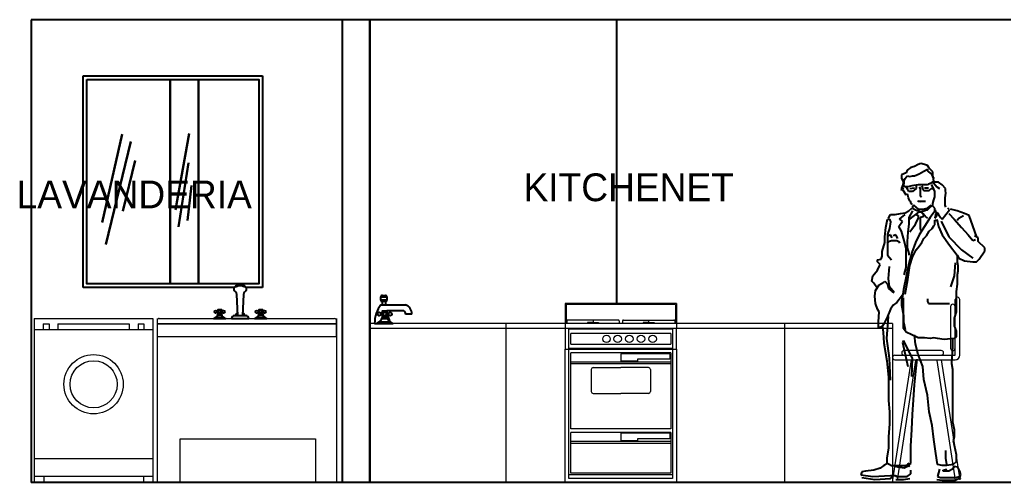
# Model space of a CAD drawing. Header units: metres. Extents: x -525 to 413, y -37 to 272.
# Drawn here: x 314.84 to 320.16, y 96.35 to 98.85 of the extents above; entities that cross this region are included whole.
import ezdxf

# ---------------------------------------------------------------- set-up
doc = ezdxf.new("R2010")
doc.units = ezdxf.units.M
doc.header["$MEASUREMENT"] = 0
doc.linetypes.add('0', pattern=[0])
doc.layers.get('0').update_dxf_attribs({"color": 254})
for name, color, linetype in [('CORTE123', 254, 'Continuous'), ('EFEC', 254, 'Continuous'), ('NOITHAT', 254, 'Continuous'), ('THIET-BI', 254, 'Continuous')]:
    doc.layers.add(name, color=color, linetype=linetype)
doc.layers.add('muebles', color=254, linetype='Continuous', lineweight=5)
doc.layers.add('ventanas', color=254, linetype='Continuous', lineweight=30)
doc.styles.get("Standard").update_dxf_attribs({"font": 'HTOWERT.TTF', "height": 0.08})

# ---------------------------------------------------------------- blocks, each defined once
blk = doc.blocks.new('fwerfw')
at = {"linetype": 'ByBlock'}
for p, q in [((346.5807, 374.4739), (345.9807, 374.4739)), ((345.9807, 374.4739), (345.9807, 374.3669)), ((346.5757, 374.4689), (345.9857, 374.4689)), ((345.9857, 374.4689), (345.9857, 374.3669)), ((346.5757, 374.4689), (346.5757, 374.3669)), ((346.5807, 374.4739), (346.5807, 374.3669)), ((345.9897, 374.3799), (345.9897, 374.3669)), ((346.2667, 374.3849), (345.9947, 374.3849)), ((346.1007, 374.3719), (346.1007, 374.3669)), ((346.1307, 374.3719), (346.1007, 374.3719)), ((346.1307, 374.3849), (346.1307, 374.3669)), ((346.1307, 374.3719), (346.1607, 374.3719)), ((346.1607, 374.3719), (346.1607, 374.3669)), ((346.2717, 374.3799), (346.2717, 374.3669)), ((346.2897, 374.3799), (346.2897, 374.3669)), ((346.2947, 374.3849), (346.5667, 374.3849)), ((346.4307, 374.3719), (346.4007, 374.3719)), ((346.4007, 374.3719), (346.4007, 374.3669)), ((346.4307, 374.3849), (346.4307, 374.3669)), ((346.4307, 374.3719), (346.4607, 374.3719)), ((346.4607, 374.3719), (346.4607, 374.3669)), ((346.5717, 374.3799), (346.5717, 374.3669)), ((345.9807, 374.3669), (345.9807, 374.3399)), ((346.5807, 374.3669), (345.9807, 374.3669)), ((345.9807, 374.3399), (345.9807, 374.2279)), ((346.5807, 374.3399), (345.9807, 374.3399)), ((346.0007, 373.5279), (346.0007, 374.3399)), ((346.5607, 374.3349), (346.0007, 374.3349)), ((346.5607, 374.3399), (346.5607, 373.5279)), ((346.5807, 374.3669), (346.5807, 374.3399)), ((346.5807, 374.2279), (346.5807, 374.3399)), ((346.0107, 374.2549), (346.0107, 374.3129)), ((346.5507, 374.3129), (346.0107, 374.3129)), ((346.5507, 374.3129), (346.5507, 374.2549)), ((345.9807, 374.2279), (346.5807, 374.2279)), ((345.9807, 373.5079), (345.9807, 374.2279)), ((346.0007, 374.2329), (346.5607, 374.2329)), ((346.0107, 374.2549), (346.5507, 374.2549)), ((346.5807, 374.2279), (346.5807, 373.5079)), ((346.5507, 374.2079), (346.0107, 374.2079)), ((346.0107, 373.7979), (346.0107, 374.2079)), ((346.5457, 374.2029), (346.2807, 374.2029)), ((346.2807, 374.2029), (346.2807, 374.1629)), ((346.3707, 374.1629), (346.2807, 374.1629)), ((346.5457, 374.1729), (346.3707, 374.1729)), ((346.3707, 374.1729), (346.3707, 374.1629)), ((346.5457, 374.2029), (346.5457, 374.1729)), ((346.5507, 374.2079), (346.5507, 373.7979)), ((346.5507, 374.1579), (346.0107, 374.1579)), ((346.5507, 374.1479), (346.0107, 374.1479)), ((346.1207, 374.1179), (346.1207, 373.9979)), ((346.1307, 374.1279), (346.2807, 374.1279)), ((346.4307, 374.1279), (346.2807, 374.1279)), ((346.4407, 374.1179), (346.4407, 373.9979)), ((346.1307, 373.9879), (346.2807, 373.9879)), ((346.4307, 373.9879), (346.2807, 373.9879)), ((346.5507, 373.7979), (346.0107, 373.7979)), ((346.5507, 373.7779), (346.0107, 373.7779)), ((346.0107, 373.5579), (346.0107, 373.7779)), ((346.2807, 373.7729), (346.2807, 373.7329)), ((346.5457, 373.7729), (346.2807, 373.7729)), ((346.2807, 373.7729), (346.2807, 373.7329)), ((346.3707, 373.7429), (346.3707, 373.7329)), ((346.5457, 373.7429), (346.3707, 373.7429)), ((346.5457, 373.7729), (346.5457, 373.7429)), ((346.5507, 373.7779), (346.5507, 373.5579)), ((346.5507, 373.7279), (346.0107, 373.7279)), ((346.5507, 373.7179), (346.0107, 373.7179)), ((346.3707, 373.7329), (346.2807, 373.7329)), ((346.5607, 373.5479), (346.0007, 373.5479)), ((346.5607, 373.5279), (346.0007, 373.5279)), ((346.5507, 373.5579), (346.0107, 373.5579)), ((346.5807, 373.5079), (345.9807, 373.5079))]:
    blk.add_line(p, q, dxfattribs=at)
for centre in [(346.2037, 374.2829), (346.2637, 374.2829), (346.3267, 374.2829), (346.3897, 374.2829), (346.4527, 374.2829)]:
    blk.add_circle(centre, 0.02, dxfattribs=at)
for centre, radius, start, end in [((345.9947, 374.3799), 0.005, 90, 180), ((346.2667, 374.3799), 0.005, 0, 90), ((346.2947, 374.3799), 0.005, 90, 180), ((346.5667, 374.3799), 0.005, 0, 90), ((346.1307, 374.1179), 0.01, 90, 180), ((346.4307, 374.1179), 0.01, 0, 90), ((346.1307, 373.9979), 0.01, 180, 270), ((346.4307, 373.9979), 0.01, 270, 0)]:
    blk.add_arc(centre, radius, start, end, dxfattribs=at)
blk = doc.blocks.new('fvdfvf')
at = {"linetype": 'ByBlock'}
for p, q in [((329.6764, 356.974), (329.6764, 355.9377)), ((329.6764, 356.974), (330.4264, 356.974)), ((330.4264, 356.974), (330.4264, 355.9377)), ((329.6764, 356.9041), (330.4264, 356.9041)), ((329.7326, 356.939), (329.7326, 356.9041)), ((329.7326, 356.939), (329.7701, 356.939)), ((329.7701, 356.939), (329.7701, 356.9041)), ((329.8264, 356.939), (329.8264, 356.9041)), ((329.8264, 356.939), (330.2764, 356.939)), ((330.2764, 356.939), (330.2764, 356.9041)), ((330.3326, 356.939), (330.3326, 356.9041)), ((330.3326, 356.939), (330.3701, 356.939)), ((330.3701, 356.939), (330.3701, 356.9041)), ((329.6764, 356.0877), (330.4264, 356.0877)), ((329.6764, 355.9761), (330.4264, 355.9761)), ((329.7364, 355.9761), (329.7364, 355.9377)), ((330.3664, 355.9761), (330.3664, 355.9377)), ((329.6764, 355.9377), (329.7364, 355.9377)), ((330.3664, 355.9377), (330.4264, 355.9377))]:
    blk.add_line(p, q, dxfattribs=at)
for radius in [0.1875, 0.1491]:
    blk.add_circle((330.0514, 356.5578), radius, dxfattribs=at)
blk = doc.blocks.new('AF5222')
for p, q in [((20, 0), (1680, 0)), ((0, -20), (0, -170)), ((0, -50), (1700, -50)), ((1700, -50), (0, -50)), ((1700, -170), (1700, -20)), ((0, -170), (1700, -170)), ((296.5, -170), (603.5, -170)), ((1096.5, -170), (1403.5, -170))]:
    blk.add_line(p, q)
for centre, radius, start, end in [((19.8, -19.8), 19.8, 89.53356, 180.46644), ((1676.7, -23.3), 23.5, 351.98759, 81.98759)]:
    blk.add_arc(centre, radius, start, end)
blk = doc.blocks.new('MBVOI')
at = {"color": 0, "linetype": 'ByBlock'}
for p, q in [((-120, 0), (-65, 0)), ((-110.2, 5), (-74.8, 5)), ((-100, 32.5), (-105, 32.5)), ((-100, 27.5), (-105, 27.5)), ((-82.9, 15), (-102, 15)), ((-85, 32.5), (-80, 32.5)), ((-85, 27.5), (-80, 27.5)), ((-39, 0), (39, 0)), ((-26, 13), (26, 13)), ((65, 0), (120, 0)), ((74.8, 5), (110.2, 5)), ((85, 32.5), (80, 32.5)), ((85, 27.5), (80, 27.5)), ((102.1, 15), (83, 15)), ((100, 32.5), (105, 32.5)), ((100, 27.5), (105, 27.5))]:
    blk.add_line(p, q, dxfattribs=at)
blk.add_lwpolyline([(-10, 13), (-14.7, 107.9, 0.144294), (-19.8, 118.2, -0.095047), (-25.2, 124.5, -0.130978), (-27.3, 132.3, -0.130978), (-25.2, 140.1, -0.106552), (-19, 147, -0.083871), (-10.5, 151.2, -0.072763), (0, 152.7, -0.072763), (10.5, 151.2, -0.083871), (19, 147, -0.106552), (25.2, 140.1, -0.130978), (27.3, 132.3, -0.130978), (25.2, 124.5, -0.095047), (19.8, 118.2, 0.144294), (14.7, 107.9), (10, 13)], format="xyb", dxfattribs=at)
for points in [[(-100, 20), (-100, 40), (-85, 40), (-85, 20)], [(85, 20), (85, 40), (100, 40), (100, 20)]]:
    blk.add_lwpolyline(points, close=True, dxfattribs=at)
for centre in [(-110, 30), (-92.5, 30), (-75, 30), (75, 30), (92.5, 30), (110, 30)]:
    blk.add_circle(centre, 5.59, dxfattribs=at)
for centre, radius, start, end in [((-0.3, 111.2), 36.3, 54.4734, 125.5266), ((-127.5, 27.5), 28.5, 285.2551, 344.7449), ((-57.5, 27.5), 28.5, 195.2551, 254.7449), ((-20.7, -5.3), 19.1, 106.1502, 163.8498), ((-6.3, 13.4), 13.7, 108.5395, 181.7649), ((6.3, 13.4), 13.7, 358.2351, 71.4605), ((20.7, -5.3), 19.1, 16.1502, 73.8498), ((57.5, 27.5), 28.5, 285.2551, 344.7449), ((127.5, 27.5), 28.5, 195.2551, 254.7449)]:
    blk.add_arc(centre, radius, start, end, dxfattribs=at)
blk = doc.blocks.new('Faucet - Bathroom side')
at = {"linetype": 'Continuous'}
for p, q in [((-0.625, 4.25), (0.375, 4.25)), ((0.375, 3.75), (-0.625, 3.75)), ((-0.375, 3), (-0.375, 3.5)), ((0.125, 3.5), (0.125, 3)), ((-0.625, 3), (3.375, 3)), ((-0.375, 1.625), (-0.625, 1.625)), ((2.875, 2), (0.375, 2)), ((0.375, 1.625), (0.625, 1.625)), ((-1.625, 0), (-1.375, 0)), ((-1.375, 0), (1.375, 0)), ((-0.88366, 0.25), (0.88424, 0.25)), ((-0.375, 1.375), (-0.625, 1.375)), ((0.48078, 0.75), (-0.47286, 0.75)), ((0.375, 1.375), (0.625, 1.375)), ((4.375, 1.5), (3.375, 1.5))]:
    blk.add_line(p, q, dxfattribs=at)
for points in [[(-0.625, 3.75), (-0.625, 4.25)], [(-0.375, 4.5), (0.125, 4.5)], [(0.125, 3.5), (-0.375, 3.5)], [(0.375, 4.25), (0.375, 3.75)]]:
    blk.add_lwpolyline(points, dxfattribs=at)
blk.add_lwpolyline([(-0.375, 1), (-0.375, 2), (0.375, 2), (0.375, 1)], close=True, dxfattribs=at)
for centre in [(-0.875, 1.5), (0, 1.5), (0.875, 1.5)]:
    blk.add_circle(centre, 0.27951, dxfattribs=at)
for centre, radius, start, end in [((-0.38253, 4.2575), 0.24259, 88.22243, 181.7776), ((-0.38253, 3.7424), 0.24259, 178.2224, 271.7776), ((0.13252, 4.2575), 0.24259, 358.2224, 91.77757), ((0.13252, 3.7424), 0.24259, 268.2224, 1.777565), ((3.45929, -0.0281), 5.08436, 143.4467, 179.6834), ((2.96867, 1.5936), 0.41699, 347.0192, 102.9808), ((2.70708, 1.4714), 1.66816, 0.9827695, 66.39737), ((-1.75, 1.375), 1.42522, 285.2551, 344.7449), ((1.75, 1.375), 1.42522, 195.2551, 254.7449), ((-2.49562, -0.286), 3.38273, 9.709485, 29.48735)]:
    blk.add_arc(centre, radius, start, end, dxfattribs=at)
blk = doc.blocks.new('A$C5B027DEA')
at = {"color": 0}
for p, q in [((0.3222, 1.7732, -2.7285), (0.3014, 1.7628, -2.7285)), ((0.3378, 1.7784, -2.7285), (0.3222, 1.7732, -2.7285)), ((0.3586, 1.7732, -2.7285), (0.3378, 1.7784, -2.7285)), ((0.3741, 1.768, -2.7285), (0.3586, 1.7732, -2.7285)), ((0.3845, 1.7524, -2.7285), (0.3741, 1.768, -2.7285)), ((0.2546, 1.7264, -2.7285), (0.2286, 1.716, -2.7285)), ((0.2286, 1.716, -2.7285), (0.2286, 1.6952, -2.7285)), ((0.2598, 1.742, -2.7285), (0.2546, 1.7264, -2.7285)), ((0.2806, 1.7576, -2.7285), (0.2598, 1.742, -2.7285)), ((0.3014, 1.7628, -2.7285), (0.2806, 1.7576, -2.7285)), ((0.3014, 1.7108, -2.7285), (0.3274, 1.7212, -2.7285)), ((0.3274, 1.7212, -2.7285), (0.3534, 1.7368, -2.7285)), ((0.3534, 1.7368, -2.7285), (0.3741, 1.7472, -2.7285)), ((0.3741, 1.7472, -2.7285), (0.3741, 1.7368, -2.7285)), ((0.3741, 1.7368, -2.7285), (0.3793, 1.7316, -2.7285)), ((0.3793, 1.7316, -2.7285), (0.3949, 1.7212, -2.7285)), ((0.4053, 1.7316, -2.7285), (0.3845, 1.7524, -2.7285)), ((0.3949, 1.7212, -2.7285), (0.4001, 1.7108, -2.7285)), ((0.4053, 1.716, -2.7285), (0.4053, 1.7316, -2.7285)), ((0.4105, 1.6796, -2.7285), (0.4053, 1.716, -2.7285)), ((0.2286, 1.6952, -2.7285), (0.239, 1.6744, -2.7285)), ((0.239, 1.6744, -2.7285), (0.2338, 1.6536, -2.7285)), ((0.2338, 1.6536, -2.7285), (0.2442, 1.664, -2.7285)), ((0.2338, 1.6536, -2.7285), (0.239, 1.6588, -2.7285)), ((0.239, 1.6588, -2.7285), (0.2442, 1.664, -2.7285)), ((0.2442, 1.6848, -2.7285), (0.2494, 1.6952, -2.7285)), ((0.2442, 1.664, -2.7285), (0.2442, 1.6848, -2.7285)), ((0.2494, 1.6952, -2.7285), (0.2598, 1.7108, -2.7285)), ((0.2598, 1.7108, -2.7285), (0.2754, 1.7056, -2.7285)), ((0.2754, 1.7056, -2.7285), (0.291, 1.7108, -2.7285)), ((0.3222, 1.6588, -2.7285), (0.2858, 1.6536, -2.7285)), ((0.291, 1.7108, -2.7285), (0.3014, 1.7108, -2.7285)), ((0.3118, 1.6588, -2.7285), (0.3118, 1.6484, -2.7285)), ((0.3274, 1.6588, -2.7285), (0.3222, 1.6588, -2.7285)), ((0.3378, 1.6588, -2.7285), (0.3274, 1.6588, -2.7285)), ((0.343, 1.6588, -2.7285), (0.3378, 1.6588, -2.7285)), ((0.3741, 1.6588, -2.7285), (0.343, 1.6588, -2.7285)), ((0.3793, 1.664, -2.7285), (0.3741, 1.6588, -2.7285)), ((0.3949, 1.6692, -2.7285), (0.3793, 1.664, -2.7285)), ((0.4001, 1.6744, -2.7285), (0.3949, 1.6692, -2.7285)), ((0.404, 1.6484, -2.7285), (0.397, 1.6612, -2.7285)), ((0.4001, 1.7108, -2.7285), (0.4105, 1.6952, -2.7285)), ((0.4105, 1.6796, -2.7285), (0.4001, 1.6744, -2.7285)), ((0.4001, 1.6744, -2.7285), (0.4105, 1.6692, -2.7285)), ((0.4105, 1.6744, -2.7285), (0.4001, 1.6744, -2.7285)), ((0.4365, 1.6744, -2.7285), (0.4105, 1.6744, -2.7285)), ((0.4105, 1.6692, -2.7285), (0.4261, 1.6484, -2.7285)), ((0.4573, 1.6588, -2.7285), (0.4365, 1.6744, -2.7285)), ((0.4763, 1.6388, -2.7285), (0.4573, 1.6588, -2.7285)), ((0.2338, 1.6536, -2.7285), (0.2286, 1.6432, -2.7285)), ((0.2286, 1.6276, -2.7285), (0.2338, 1.6432, -2.7285)), ((0.2286, 1.6432, -2.7285), (0.2286, 1.6276, -2.7285)), ((0.2338, 1.6432, -2.7285), (0.2338, 1.6536, -2.7285)), ((0.2338, 1.6432, -2.7285), (0.2338, 1.6536, -2.7285)), ((0.239, 1.6328, -2.7285), (0.2338, 1.6432, -2.7285)), ((0.2546, 1.6016, -2.7285), (0.2382, 1.6286, -2.7285)), ((0.2494, 1.6484, -2.7285), (0.239, 1.6536, -2.7285)), ((0.265, 1.6484, -2.7285), (0.2494, 1.6484, -2.7285)), ((0.265, 1.6328, -2.7285), (0.2546, 1.6484, -2.7285)), ((0.2598, 1.6068, -2.7285), (0.2546, 1.6016, -2.7285)), ((0.265, 1.6016, -2.7285), (0.2598, 1.6068, -2.7285)), ((0.2858, 1.6536, -2.7285), (0.265, 1.6484, -2.7285)), ((0.2702, 1.6224, -2.7285), (0.265, 1.6328, -2.7285)), ((0.291, 1.6224, -2.7285), (0.2702, 1.6224, -2.7285)), ((0.2754, 1.638, -2.7285), (0.3014, 1.6432, -2.7285)), ((0.3118, 1.638, -2.7285), (0.291, 1.6224, -2.7285)), ((0.3118, 1.6484, -2.7285), (0.3118, 1.638, -2.7285)), ((0.3274, 1.6484, -2.7285), (0.3326, 1.638, -2.7285)), ((0.3326, 1.638, -2.7285), (0.3326, 1.6276, -2.7285)), ((0.3326, 1.6276, -2.7285), (0.3326, 1.6224, -2.7285)), ((0.3326, 1.6224, -2.7285), (0.3326, 1.5964, -2.7285)), ((0.343, 1.6536, -2.7285), (0.3482, 1.6328, -2.7285)), ((0.3482, 1.6328, -2.7285), (0.3534, 1.6276, -2.7285)), ((0.3534, 1.6276, -2.7285), (0.3689, 1.6276, -2.7285)), ((0.3586, 1.6432, -2.7285), (0.3793, 1.6432, -2.7285)), ((0.3689, 1.6276, -2.7285), (0.3845, 1.6276, -2.7285)), ((0.3845, 1.6276, -2.7285), (0.3949, 1.638, -2.7285)), ((0.3949, 1.638, -2.7285), (0.4053, 1.638, -2.7285)), ((0.4157, 1.6224, -2.7285), (0.404, 1.6484, -2.7285)), ((0.4157, 1.6172, -2.7285), (0.4157, 1.6224, -2.7285)), ((0.4157, 1.6016, -2.7285), (0.4157, 1.6172, -2.7285)), ((0.4261, 1.6484, -2.7285), (0.4417, 1.638, -2.7285)), ((0.4729, 1.586, -2.7285), (0.4781, 1.612, -2.7285)), ((0.4763, 1.6284, -2.7285), (0.4763, 1.6388, -2.7285)), ((0.4781, 1.612, -2.7285), (0.4763, 1.6284, -2.7285)), ((0.2684, 1.5871, -2.7285), (0.265, 1.6016, -2.7285)), ((0.273, 1.5723, -2.7285), (0.2684, 1.5871, -2.7285)), ((0.2782, 1.5671, -2.7285), (0.273, 1.5723, -2.7285)), ((0.2828, 1.5543, -2.7285), (0.2782, 1.5671, -2.7285)), ((0.291, 1.5496, -2.7285), (0.2828, 1.5543, -2.7285)), ((0.3222, 1.5704, -2.7285), (0.3378, 1.5652, -2.7285)), ((0.3222, 1.5652, -2.7285), (0.3222, 1.5704, -2.7285)), ((0.3274, 1.5652, -2.7285), (0.3222, 1.5652, -2.7285)), ((0.343, 1.5652, -2.7285), (0.3274, 1.5652, -2.7285)), ((0.3326, 1.5964, -2.7285), (0.3378, 1.5912, -2.7285)), ((0.3378, 1.5912, -2.7285), (0.343, 1.5964, -2.7285)), ((0.3534, 1.5652, -2.7285), (0.343, 1.5652, -2.7285)), ((0.3637, 1.5652, -2.7285), (0.3534, 1.5652, -2.7285)), ((0.4053, 1.5548, -2.7285), (0.4105, 1.5756, -2.7285)), ((0.4053, 1.5392, -2.7285), (0.4053, 1.5548, -2.7285)), ((0.4105, 1.5756, -2.7285), (0.4157, 1.5912, -2.7285)), ((0.4157, 1.5912, -2.7285), (0.4157, 1.6016, -2.7285)), ((0.4729, 1.5652, -2.7285), (0.4729, 1.586, -2.7285)), ((0.4729, 1.5444, -2.7285), (0.4729, 1.5652, -2.7285)), ((0.1559, 1.4716, -2.7285), (0.1663, 1.4924, -2.7285)), ((0.1663, 1.4924, -2.7285), (0.1923, 1.4924, -2.7285)), ((0.1923, 1.4924, -2.7285), (0.2234, 1.4976, -2.7285)), ((0.2234, 1.4976, -2.7285), (0.2494, 1.5028, -2.7285)), ((0.2286, 1.4768, -2.7285), (0.2494, 1.4924, -2.7285)), ((0.2494, 1.5028, -2.7285), (0.2702, 1.5132, -2.7285)), ((0.2702, 1.5132, -2.7285), (0.2858, 1.5288, -2.7285)), ((0.291, 1.5132, -2.7285), (0.2702, 1.4768, -2.7285)), ((0.2962, 1.5444, -2.7285), (0.291, 1.5392, -2.7285)), ((0.291, 1.5392, -2.7285), (0.291, 1.5288, -2.7285)), ((0.291, 1.5288, -2.7285), (0.3066, 1.5184, -2.7285)), ((0.2962, 1.5444, -2.7285), (0.3222, 1.5236, -2.7285)), ((0.3014, 1.4872, -2.7285), (0.317, 1.4976, -2.7285)), ((0.3066, 1.5184, -2.7285), (0.3222, 1.5132, -2.7285)), ((0.3118, 1.4924, -2.7285), (0.3222, 1.4872, -2.7285)), ((0.317, 1.4976, -2.7285), (0.3274, 1.508, -2.7285)), ((0.3222, 1.5236, -2.7285), (0.3482, 1.5236, -2.7285)), ((0.3222, 1.5132, -2.7285), (0.3378, 1.508, -2.7285)), ((0.3274, 1.508, -2.7285), (0.3378, 1.508, -2.7285)), ((0.3378, 1.508, -2.7285), (0.3534, 1.5132, -2.7285)), ((0.3378, 1.508, -2.7285), (0.343, 1.5028, -2.7285)), ((0.343, 1.5028, -2.7285), (0.3534, 1.4924, -2.7285)), ((0.3482, 1.5236, -2.7285), (0.3741, 1.5288, -2.7285)), ((0.3482, 1.4976, -2.7285), (0.3534, 1.482, -2.7285)), ((0.3534, 1.5132, -2.7285), (0.3689, 1.5184, -2.7285)), ((0.3534, 1.4924, -2.7285), (0.3689, 1.4768, -2.7285)), ((0.3689, 1.5184, -2.7285), (0.3741, 1.5184, -2.7285)), ((0.3741, 1.5288, -2.7285), (0.3949, 1.5444, -2.7285)), ((0.3741, 1.5184, -2.7285), (0.3897, 1.534, -2.7285)), ((0.3897, 1.534, -2.7285), (0.4053, 1.5444, -2.7285)), ((0.4209, 1.5184, -2.7285), (0.3897, 1.4768, -2.7285)), ((0.4157, 1.5288, -2.7285), (0.4053, 1.5392, -2.7285)), ((0.4157, 1.508, -2.7285), (0.4157, 1.5288, -2.7285)), ((0.4209, 1.4976, -2.7285), (0.4157, 1.4716, -2.7285)), ((0.4261, 1.508, -2.7285), (0.4209, 1.4976, -2.7285)), ((0.4261, 1.4872, -2.7285), (0.4313, 1.5028, -2.7285)), ((0.4313, 1.5028, -2.7285), (0.4365, 1.4924, -2.7285)), ((0.4365, 1.4924, -2.7285), (0.4469, 1.4768, -2.7285)), ((0.4573, 1.4664, -2.7285), (0.4781, 1.4924, -2.7285)), ((0.4781, 1.534, -2.7285), (0.4729, 1.5444, -2.7285)), ((0.4781, 1.4924, -2.7285), (0.4989, 1.5184, -2.7285)), ((0.4989, 1.5184, -2.7285), (0.4885, 1.5288, -2.7285)), ((0.4937, 1.4976, -2.7285), (0.5248, 1.4664, -2.7285)), ((0.5404, 1.5132, -2.7285), (0.5041, 1.5236, -2.7285)), ((0.582, 1.4976, -2.7285), (0.5404, 1.5132, -2.7285)), ((0.608, 1.4872, -2.7285), (0.582, 1.4976, -2.7285)), ((0.1403, 1.4196, -2.7285), (0.1507, 1.4664, -2.7285)), ((0.1507, 1.4664, -2.7285), (0.1611, 1.4664, -2.7285)), ((0.1611, 1.4664, -2.7285), (0.1663, 1.4508, -2.7285)), ((0.1663, 1.4508, -2.7285), (0.1611, 1.4144, -2.7285)), ((0.2131, 1.4248, -2.7285), (0.2338, 1.456, -2.7285)), ((0.2182, 1.4664, -2.7285), (0.2286, 1.4768, -2.7285)), ((0.2338, 1.456, -2.7285), (0.2182, 1.4664, -2.7285)), ((0.2702, 1.4404, -2.7285), (0.265, 1.3936, -2.7285)), ((0.2702, 1.4768, -2.7285), (0.2702, 1.4404, -2.7285)), ((0.2754, 1.4664, -2.7285), (0.2858, 1.4768, -2.7285)), ((0.2858, 1.4768, -2.7285), (0.3014, 1.4872, -2.7285)), ((0.3118, 1.4508, -2.7285), (0.3014, 1.43, -2.7285)), ((0.3222, 1.4716, -2.7285), (0.3118, 1.4508, -2.7285)), ((0.3222, 1.4872, -2.7285), (0.3222, 1.4716, -2.7285)), ((0.3326, 1.4768, -2.7285), (0.3326, 1.4664, -2.7285)), ((0.3378, 1.4768, -2.7285), (0.3326, 1.4768, -2.7285)), ((0.3326, 1.4664, -2.7285), (0.3326, 1.4352, -2.7285)), ((0.3534, 1.482, -2.7285), (0.3378, 1.4768, -2.7285)), ((0.3897, 1.4768, -2.7285), (0.3586, 1.4248, -2.7285)), ((0.3689, 1.4768, -2.7285), (0.3741, 1.4716, -2.7285)), ((0.4157, 1.4716, -2.7285), (0.4261, 1.4872, -2.7285)), ((0.4157, 1.4612, -2.7285), (0.4261, 1.4612, -2.7285)), ((0.4157, 1.4508, -2.7285), (0.4157, 1.4612, -2.7285)), ((0.4157, 1.4352, -2.7285), (0.4157, 1.4508, -2.7285)), ((0.4261, 1.4664, -2.7285), (0.4365, 1.4248, -2.7285)), ((0.4469, 1.4768, -2.7285), (0.4573, 1.4664, -2.7285)), ((0.4521, 1.456, -2.7285), (0.4937, 1.3676, -2.7285)), ((0.5248, 1.4664, -2.7285), (0.5664, 1.4196, -2.7285)), ((0.5404, 1.4612, -2.7285), (0.5508, 1.4716, -2.7285)), ((0.5508, 1.4716, -2.7285), (0.5768, 1.4872, -2.7285)), ((0.6288, 1.43, -2.7285), (0.608, 1.4872, -2.7285)), ((0.1351, 1.3676, -2.7285), (0.1403, 1.4196, -2.7285)), ((0.1611, 1.4144, -2.7285), (0.1507, 1.3832, -2.7285)), ((0.1507, 1.3832, -2.7285), (0.1507, 1.2636, -2.7285)), ((0.2286, 1.3988, -2.7285), (0.2131, 1.4248, -2.7285)), ((0.2442, 1.3468, -2.7285), (0.2286, 1.3988, -2.7285)), ((0.265, 1.3936, -2.7285), (0.2598, 1.3416, -2.7285)), ((0.2858, 1.4092, -2.7285), (0.2754, 1.3936, -2.7285)), ((0.3014, 1.43, -2.7285), (0.2858, 1.4092, -2.7285)), ((0.3586, 1.4248, -2.7285), (0.3274, 1.378, -2.7285)), ((0.3326, 1.4352, -2.7285), (0.3326, 1.4092, -2.7285)), ((0.3326, 1.4092, -2.7285), (0.3378, 1.404, -2.7285)), ((0.3689, 1.3728, -2.7285), (0.3845, 1.3988, -2.7285)), ((0.3845, 1.3988, -2.7285), (0.4001, 1.4144, -2.7285)), ((0.4001, 1.4144, -2.7285), (0.4105, 1.43, -2.7285)), ((0.4105, 1.43, -2.7285), (0.4157, 1.4352, -2.7285)), ((0.4365, 1.4248, -2.7285), (0.4573, 1.378, -2.7285)), ((0.5664, 1.4196, -2.7285), (0.6028, 1.378, -2.7285)), ((0.6519, 1.3664, -2.7285), (0.6288, 1.43, -2.7285)), ((0.1195, 1.2844, -2.7285), (0.1351, 1.3364, -2.7285)), ((0.1351, 1.3364, -2.7285), (0.1351, 1.3676, -2.7285)), ((0.1507, 1.3312, -2.7285), (0.1559, 1.3416, -2.7285)), ((0.1663, 1.378, -2.7285), (0.1559, 1.3728, -2.7285)), ((0.1559, 1.3416, -2.7285), (0.1715, 1.3468, -2.7285)), ((0.1767, 1.3624, -2.7285), (0.1663, 1.378, -2.7285)), ((0.1715, 1.3468, -2.7285), (0.1871, 1.3468, -2.7285)), ((0.1975, 1.378, -2.7285), (0.1819, 1.3728, -2.7285)), ((0.1871, 1.3468, -2.7285), (0.2027, 1.3468, -2.7285)), ((0.2079, 1.3572, -2.7285), (0.1975, 1.378, -2.7285)), ((0.2027, 1.3468, -2.7285), (0.2131, 1.3416, -2.7285)), ((0.2131, 1.3416, -2.7285), (0.2182, 1.3312, -2.7285)), ((0.2546, 1.3, -2.7285), (0.2442, 1.3468, -2.7285)), ((0.2598, 1.3416, -2.7285), (0.2598, 1.3052, -2.7285)), ((0.3066, 1.3364, -2.7285), (0.2858, 1.2792, -2.7285)), ((0.3274, 1.378, -2.7285), (0.3066, 1.3364, -2.7285)), ((0.3274, 1.3156, -2.7285), (0.343, 1.3364, -2.7285)), ((0.343, 1.3364, -2.7285), (0.3534, 1.3572, -2.7285)), ((0.3534, 1.3572, -2.7285), (0.3689, 1.3728, -2.7285)), ((0.4573, 1.378, -2.7285), (0.4989, 1.3208, -2.7285)), ((0.4937, 1.3676, -2.7285), (0.5664, 1.2948, -2.7285)), ((0.6028, 1.378, -2.7285), (0.6288, 1.3468, -2.7285)), ((0.6288, 1.3468, -2.7285), (0.6444, 1.352, -2.7285)), ((0.6599, 1.3624, -2.7285), (0.6392, 1.3728, -2.7285)), ((0.6599, 1.3416, -2.7285), (0.6599, 1.3624, -2.7285)), ((0.6963, 1.3052, -2.7285), (0.6599, 1.3416, -2.7285)), ((0.1195, 1.2584, -2.7285), (0.1195, 1.2844, -2.7285)), ((0.2546, 1.2428, -2.7285), (0.2546, 1.3, -2.7285)), ((0.2598, 1.3052, -2.7285), (0.2702, 1.274, -2.7285)), ((0.2858, 1.2792, -2.7285), (0.2702, 1.2168, -2.7285)), ((0.2702, 1.274, -2.7285), (0.2702, 1.2636, -2.7285)), ((0.291, 1.2532, -2.7285), (0.3118, 1.2948, -2.7285)), ((0.3118, 1.2948, -2.7285), (0.3274, 1.3156, -2.7285)), ((0.4989, 1.3208, -2.7285), (0.5404, 1.2636, -2.7285)), ((0.5664, 1.2948, -2.7285), (0.6288, 1.248, -2.7285)), ((0.6651, 1.2428, -2.7285), (0.6963, 1.2896, -2.7285)), ((0.6963, 1.2896, -2.7285), (0.6963, 1.3052, -2.7285)), ((0.0935, 1.2376, -2.7285), (0.1143, 1.2428, -2.7285)), ((0.0935, 1.2272, -2.7285), (0.0935, 1.2376, -2.7285)), ((0.1091, 1.2116, -2.7285), (0.0935, 1.2272, -2.7285)), ((0.1143, 1.2428, -2.7285), (0.1195, 1.2584, -2.7285)), ((0.1507, 1.2636, -2.7285), (0.1715, 1.2376, -2.7285)), ((0.2546, 1.196, -2.7285), (0.2546, 1.2428, -2.7285)), ((0.2702, 1.2168, -2.7285), (0.2546, 1.144, -2.7285)), ((0.2754, 1.2064, -2.7285), (0.291, 1.2532, -2.7285)), ((0.53, 1.222, -2.7285), (0.5248, 1.1492, -2.7285)), ((0.5404, 1.2636, -2.7285), (0.5404, 1.2272, -2.7285)), ((0.5404, 1.2636, -2.7285), (0.5508, 1.248, -2.7285)), ((0.5404, 1.2272, -2.7285), (0.5456, 1.2064, -2.7285)), ((0.5508, 1.248, -2.7285), (0.582, 1.2324, -2.7285)), ((0.582, 1.2324, -2.7285), (0.6288, 1.2272, -2.7285)), ((0.6288, 1.2272, -2.7285), (0.6496, 1.2272, -2.7285)), ((0.6496, 1.2272, -2.7285), (0.6651, 1.2428, -2.7285)), ((0.0676, 1.1492, -2.7285), (0.0935, 1.1804, -2.7285)), ((0.0935, 1.1804, -2.7285), (0.1091, 1.2116, -2.7285)), ((0.1559, 1.1336, -2.7285), (0.1611, 1.2012, -2.7285)), ((0.2442, 1.1544, -2.7285), (0.2546, 1.196, -2.7285)), ((0.265, 1.1284, -2.7285), (0.2754, 1.2064, -2.7285)), ((0.5456, 1.1752, -2.7285), (0.5404, 1.1544, -2.7285)), ((0.5456, 1.2064, -2.7285), (0.5456, 1.1752, -2.7285)), ((0.0624, 1.118, -2.7285), (0.0676, 1.1492, -2.7285)), ((0.0727, 1.1076, -2.7285), (0.0624, 1.118, -2.7285)), ((0.0935, 1.0764, -2.7285), (0.0727, 1.1076, -2.7285)), ((0.1039, 1.0972, -2.7285), (0.1299, 1.1128, -2.7285)), ((0.1299, 1.1128, -2.7285), (0.1351, 1.118, -2.7285)), ((0.1351, 1.118, -2.7285), (0.1507, 1.1024, -2.7285)), ((0.1611, 1.0868, -2.7285), (0.1559, 1.1336, -2.7285)), ((0.2546, 1.144, -2.7285), (0.239, 1.0712, -2.7285)), ((0.2494, 1.0452, -2.7285), (0.265, 1.1284, -2.7285)), ((0.5248, 1.1492, -2.7285), (0.5041, 1.0868, -2.7285)), ((0.5404, 1.1544, -2.7285), (0.5404, 1.1336, -2.7285)), ((0.5404, 1.1336, -2.7285), (0.5404, 1.1024, -2.7285)), ((0.0779, 1.0348, -2.7285), (0.0831, 1.066, -2.7285)), ((0.0831, 1.066, -2.7285), (0.1039, 1.0972, -2.7285)), ((0.1507, 1.1024, -2.7285), (0.1559, 1.0764, -2.7285)), ((0.1559, 1.0764, -2.7285), (0.1767, 1.0608, -2.7285)), ((0.1871, 1.0556, -2.7285), (0.1611, 1.0868, -2.7285)), ((0.1767, 1.0608, -2.7285), (0.1871, 1.0556, -2.7285)), ((0.239, 1.0712, -2.7285), (0.2338, 1.0348, -2.7285)), ((0.5404, 1.1024, -2.7285), (0.5352, 1.0608, -2.7285)), ((0.5352, 1.0608, -2.7285), (0.5352, 1.0244, -2.7285)), ((0.0831, 0.9932, -2.7285), (0.0779, 1.0348, -2.7285)), ((0.2027, 0.9984, -2.7285), (0.1819, 0.9828, -2.7285)), ((0.2338, 1.04, -2.7285), (0.2027, 0.9984, -2.7285)), ((0.2338, 1.0348, -2.7285), (0.2286, 1.0088, -2.7285)), ((0.2286, 1.0088, -2.7285), (0.2286, 0.9828, -2.7285)), ((0.239, 1.0036, -2.7285), (0.239, 1.0244, -2.7285)), ((0.239, 0.9672, -2.7285), (0.239, 1.0036, -2.7285)), ((0.3741, 1.0192, -2.7285), (0.3741, 1.0036, -2.7285)), ((0.3741, 1.0036, -2.7285), (0.3793, 0.9932, -2.7285)), ((0.5352, 1.0244, -2.7285), (0.5352, 0.988, -2.7285)), ((0.0935, 0.962, -2.7285), (0.0831, 0.9932, -2.7285)), ((0.1039, 0.9464, -2.7285), (0.0935, 0.962, -2.7285)), ((0.0987, 0.8892, -2.7285), (0.1039, 0.9464, -2.7285)), ((0.1663, 0.962, -2.7285), (0.1507, 0.9204, -2.7285)), ((0.1819, 0.9828, -2.7285), (0.1663, 0.962, -2.7285)), ((0.2286, 0.9828, -2.7285), (0.239, 0.9256, -2.7285)), ((0.239, 0.9308, -2.7285), (0.239, 0.9672, -2.7285)), ((0.3793, 0.9932, -2.7285), (0.3949, 0.9932, -2.7285)), ((0.3949, 0.9932, -2.7285), (0.4365, 0.9932, -2.7285)), ((0.4365, 0.9932, -2.7285), (0.4781, 0.9932, -2.7285)), ((0.4781, 0.9932, -2.7285), (0.4989, 0.9932, -2.7285)), ((0.5352, 0.9464, -2.7285), (0.5248, 0.91, -2.7285)), ((0.5352, 0.988, -2.7285), (0.5352, 0.9464, -2.7285)), ((0.0987, 0.858, -2.7285), (0.0987, 0.8892, -2.7285)), ((0.1507, 0.9204, -2.7285), (0.1299, 0.8788, -2.7285)), ((0.1455, 0.7956, -2.7285), (0.1559, 0.9204, -2.7285)), ((0.239, 0.8996, -2.7285), (0.239, 0.9308, -2.7285)), ((0.239, 0.9256, -2.7285), (0.239, 0.8892, -2.7285)), ((0.239, 0.8528, -2.7285), (0.239, 0.8996, -2.7285)), ((0.239, 0.8892, -2.7285), (0.2494, 0.8476, -2.7285)), ((0.5248, 0.91, -2.7285), (0.5248, 0.8684, -2.7285)), ((0.1091, 0.858, -2.7285), (0.0987, 0.858, -2.7285)), ((0.1195, 0.8632, -2.7285), (0.1091, 0.858, -2.7285)), ((0.1299, 0.8788, -2.7285), (0.1195, 0.8632, -2.7285)), ((0.1195, 0.8684, -2.7285), (0.1247, 0.832, -2.7285)), ((0.1247, 0.832, -2.7285), (0.1299, 0.7696, -2.7285)), ((0.2546, 0.832, -2.7285), (0.239, 0.8528, -2.7285)), ((0.2858, 0.8164, -2.7285), (0.2546, 0.832, -2.7285)), ((0.5248, 0.8684, -2.7285), (0.5352, 0.8372, -2.7285)), ((0.5352, 0.8372, -2.7285), (0.5352, 0.806, -2.7285)), ((0.1611, 0.6864, -2.7285), (0.1455, 0.7956, -2.7285)), ((0.239, 0.7852, -2.7285), (0.2338, 0.7748, -2.7285)), ((0.2338, 0.7748, -2.7285), (0.265, 0.6396, -2.7285)), ((0.291, 0.6864, -2.7285), (0.239, 0.7852, -2.7285)), ((0.3222, 0.8008, -2.7285), (0.2858, 0.8164, -2.7285)), ((0.3066, 0.7644, -2.7285), (0.3014, 0.8164, -2.7285)), ((0.3586, 0.8008, -2.7285), (0.3222, 0.8008, -2.7285)), ((0.3897, 0.7956, -2.7285), (0.3586, 0.8008, -2.7285)), ((0.4105, 0.8008, -2.7285), (0.3897, 0.7956, -2.7285)), ((0.4313, 0.7956, -2.7285), (0.4105, 0.8008, -2.7285)), ((0.4677, 0.7904, -2.7285), (0.4313, 0.7956, -2.7285)), ((0.5248, 0.7956, -2.7285), (0.4677, 0.7904, -2.7285)), ((0.5144, 0.7904, -2.7285), (0.5144, 0.754, -2.7285)), ((0.5352, 0.806, -2.7285), (0.5248, 0.7956, -2.7285)), ((0.1299, 0.7696, -2.7285), (0.1455, 0.6708, -2.7285)), ((0.3222, 0.7072, -2.7285), (0.3066, 0.7644, -2.7285)), ((0.5144, 0.754, -2.7285), (0.5092, 0.6552, -2.7285)), ((0.1455, 0.6708, -2.7285), (0.1559, 0.5772, -2.7285)), ((0.1663, 0.5616, -2.7285), (0.1611, 0.6864, -2.7285)), ((0.2858, 0.5824, -2.7285), (0.291, 0.6864, -2.7285)), ((0.3118, 0.6292, -2.7285), (0.317, 0.6812, -2.7285)), ((0.3482, 0.6396, -2.7285), (0.3222, 0.7072, -2.7285)), ((0.3014, 0.5356, -2.7285), (0.3118, 0.6292, -2.7285)), ((0.3534, 0.5668, -2.7285), (0.3482, 0.6396, -2.7285)), ((0.5092, 0.6552, -2.7285), (0.5144, 0.624, -2.7285)), ((0.5144, 0.624, -2.7285), (0.5144, 0.598, -2.7285)), ((0.1559, 0.5772, -2.7285), (0.1559, 0.4472, -2.7285)), ((0.3741, 0.4784, -2.7285), (0.3534, 0.5668, -2.7285)), ((0.5144, 0.598, -2.7285), (0.5144, 0.5564, -2.7285)), ((0.5144, 0.5564, -2.7285), (0.5144, 0.5148, -2.7285)), ((0.2962, 0.4524, -2.7285), (0.3014, 0.5356, -2.7285)), ((0.5144, 0.5148, -2.7285), (0.5144, 0.468, -2.7285)), ((0.1559, 0.4472, -2.7285), (0.1611, 0.3848, -2.7285)), ((0.291, 0.3692, -2.7285), (0.2962, 0.4524, -2.7285)), ((0.3845, 0.3848, -2.7285), (0.3741, 0.4784, -2.7285)), ((0.5144, 0.468, -2.7285), (0.5144, 0.4316, -2.7285)), ((0.5144, 0.4316, -2.7285), (0.5144, 0.364, -2.7285)), ((0.1611, 0.3848, -2.7285), (0.1611, 0.3172, -2.7285)), ((0.2858, 0.286, -2.7285), (0.291, 0.3692, -2.7285)), ((0.4001, 0.3068, -2.7285), (0.3845, 0.3848, -2.7285)), ((0.5144, 0.364, -2.7285), (0.5144, 0.3276, -2.7285)), ((0.1611, 0.3172, -2.7285), (0.1559, 0.2444, -2.7285)), ((0.2806, 0.1924, -2.7285), (0.2858, 0.286, -2.7285)), ((0.4105, 0.2288, -2.7285), (0.4001, 0.3068, -2.7285)), ((0.5144, 0.3276, -2.7285), (0.5248, 0.286, -2.7285)), ((0.5248, 0.286, -2.7285), (0.5248, 0.2444, -2.7285)), ((0.1559, 0.2444, -2.7285), (0.1559, 0.182, -2.7285)), ((0.4209, 0.1508, -2.7285), (0.4105, 0.2288, -2.7285)), ((0.5248, 0.2444, -2.7285), (0.5196, 0.2236, -2.7285)), ((0.5196, 0.2236, -2.7285), (0.5248, 0.1976, -2.7285)), ((0.1559, 0.182, -2.7285), (0.1455, 0.1248, -2.7285)), ((0.2806, 0.1248, -2.7285), (0.2806, 0.1924, -2.7285)), ((0.4781, 0.1248, -2.7285), (0.4781, 0.1664, -2.7285)), ((0.5248, 0.1976, -2.7285), (0.5352, 0.1456, -2.7285)), ((0.1455, 0.1248, -2.7285), (0.1455, 0.0988, -2.7285)), ((0.2806, 0.0936, -2.7285), (0.2806, 0.1248, -2.7285)), ((0.4313, 0.0884, -2.7285), (0.4209, 0.1508, -2.7285)), ((0.4833, 0.0884, -2.7285), (0.4781, 0.1248, -2.7285)), ((0.5352, 0.1456, -2.7285), (0.5352, 0.104, -2.7285)), ((0.0727, 0.0572, -2.7285), (0.026, 0.052, -2.7285)), ((0.1091, 0.0676, -2.7285), (0.0727, 0.0572, -2.7285)), ((0.1299, 0.0832, -2.7285), (0.1091, 0.0676, -2.7285)), ((0.1507, 0.0936, -2.7285), (0.1299, 0.0832, -2.7285)), ((0.1455, 0.0988, -2.7285), (0.1715, 0.0832, -2.7285)), ((0.1715, 0.0832, -2.7285), (0.1975, 0.0832, -2.7285)), ((0.2079, 0.0728, -2.7285), (0.1767, 0.0832, -2.7285)), ((0.1975, 0.0832, -2.7285), (0.2494, 0.0832, -2.7285)), ((0.2442, 0.0676, -2.7285), (0.2079, 0.0728, -2.7285)), ((0.2754, 0.0832, -2.7285), (0.2442, 0.0676, -2.7285)), ((0.2494, 0.0832, -2.7285), (0.2806, 0.0936, -2.7285)), ((0.265, 0.0988, -2.7285), (0.2702, 0.078, -2.7285)), ((0.2702, 0.078, -2.7285), (0.2754, 0.0832, -2.7285)), ((0.2806, 0.0364, -2.7285), (0.2806, 0.0572, -2.7285)), ((0.4573, 0.0832, -2.7285), (0.4313, 0.0884, -2.7285)), ((0.4417, 0.0624, -2.7285), (0.4365, 0.0416, -2.7285)), ((0.4833, 0.0832, -2.7285), (0.4573, 0.0832, -2.7285)), ((0.4625, 0.0572, -2.7285), (0.4833, 0.0624, -2.7285)), ((0.4625, 0.052, -2.7285), (0.4625, 0.0572, -2.7285)), ((0.5196, 0.0884, -2.7285), (0.4833, 0.0832, -2.7285)), ((0.5144, 0.0624, -2.7285), (0.4937, 0.052, -2.7285)), ((0.5248, 0.078, -2.7285), (0.5144, 0.0624, -2.7285)), ((0.5352, 0.104, -2.7285), (0.5196, 0.0884, -2.7285)), ((0.5456, 0.0728, -2.7285), (0.5248, 0.078, -2.7285)), ((0.556, 0.052, -2.7285), (0.5456, 0.0728, -2.7285)), ((0.0052, 0.0468, -2.7285), (0, 0.0312, -2.7285)), ((0, 0.0312, -2.7285), (0.0676, 0.0208, -2.7285)), ((0.026, 0.052, -2.7285), (0.0052, 0.0468, -2.7285)), ((0.0052, 0.0156, -2.7285), (0.0779, 0.0052, -2.7285)), ((0.0676, 0.0208, -2.7285), (0.1663, 0.026, -2.7285)), ((0.0779, 0.0052, -2.7285), (0.1663, 0.0104, -2.7285)), ((0.1663, 0.026, -2.7285), (0.1923, 0.026, -2.7285)), ((0.1663, 0.0104, -2.7285), (0.1819, 0.0208, -2.7285)), ((0.1923, 0.026, -2.7285), (0.2027, 0.0208, -2.7285)), ((0.1975, 0.0052, -2.7285), (0.239, 0.0052, -2.7285)), ((0.2027, 0.0208, -2.7285), (0.2598, 0.0208, -2.7285)), ((0.239, 0.0052, -2.7285), (0.2754, 0.0104, -2.7285)), ((0.2598, 0.0208, -2.7285), (0.2806, 0.0364, -2.7285)), ((0.4261, 0.0052, -2.7285), (0.4573, 0, -2.7285)), ((0.4365, 0.0416, -2.7285), (0.4313, 0.0208, -2.7285)), ((0.4313, 0.0208, -2.7285), (0.4469, 0.0156, -2.7285)), ((0.4469, 0.0156, -2.7285), (0.4729, 0.0156, -2.7285)), ((0.4677, 0.052, -2.7285), (0.4625, 0.052, -2.7285)), ((0.4937, 0.052, -2.7285), (0.4677, 0.052, -2.7285)), ((0.4729, 0.0156, -2.7285), (0.5041, 0.0156, -2.7285)), ((0.5041, 0.0156, -2.7285), (0.53, 0.0156, -2.7285)), ((0.53, 0.0156, -2.7285), (0.556, 0.0208, -2.7285)), ((0.53, 0, -2.7285), (0.5612, 0.0156, -2.7285)), ((0.5612, 0.0312, -2.7285), (0.556, 0.052, -2.7285)), ((0.556, 0.0208, -2.7285), (0.5612, 0.0312, -2.7285)), ((0.4573, 0, -2.7285), (0.53, 0, -2.7285))]:
    blk.add_line(p, q, dxfattribs=at)
blk = doc.blocks.new('PE-07')
blk.add_blockref('A$C5B027DEA', (-0.5041, -0.0156, 2.7285))

msp = doc.modelspace()

# ---------------------------------------------------------------- linework, layer by layer
for p, q in [((314.9043, 98.8519), (314.9043, 96.3519)), ((316.5831, 98.8519), (316.5831, 96.3519)), ((316.7339, 98.8519), (316.7339, 96.3519))]:
    msp.add_line(p, q)
at = {"linetype": '0', "ltscale": 0.004}
msp.add_line((318.068, 97.3179), (318.068, 98.8519), dxfattribs=at)
at = {"linetype": 'Continuous'}
for p, q in [((315.1843, 97.4048), (315.1843, 98.5483)), ((315.1843, 98.5483), (316.1543, 98.5483)), ((316.1543, 98.5483), (316.1543, 97.4048)), ((316.0023, 97.4048), (315.1843, 97.4048)), ((316.1543, 97.4048), (316.0638, 97.4048))]:
    msp.add_line(p, q, dxfattribs=at)
msp.add_lwpolyline([(315.2043, 98.5283), (316.1343, 98.5283), (316.1343, 97.4248), (315.2043, 97.4248)], close=True, dxfattribs=at)
at = {"layer": 'CORTE123', "linetype": '0', "ltscale": 0.004}
for p, q in [((317.3172, 98.8519), (314.9043, 98.8519)), ((316.7339, 96.3519), (316.7339, 98.8519)), ((323.518, 98.8519), (317.3172, 98.8519)), ((323.518, 96.3519), (314.9043, 96.3519))]:
    msp.add_line(p, q, dxfattribs=at)
at = {"layer": 'muebles'}
for p, q in [((319.896, 97.0391), (319.896, 97.3391)), ((319.921, 97.0391), (319.921, 97.3391)), ((319.871, 97.3016), (319.871, 97.0766)), ((319.896, 97.0766), (319.896, 97.3016)), ((315.5841, 97.2376), (315.5841, 96.3519)), ((316.5539, 97.2376), (316.5539, 96.3519)), ((317.7895, 97.2109), (316.7339, 97.2109)), ((318.9735, 97.2109), (318.3895, 97.2109)), ((318.9735, 97.2109), (318.9735, 96.3519)), ((319.5575, 97.2109), (318.9735, 97.2109)), ((319.5575, 97.2109), (319.5575, 96.3519)), ((317.7895, 97.1839), (316.7339, 97.1839)), ((318.9735, 97.1839), (318.3895, 97.1839)), ((319.5575, 97.1839), (318.9735, 97.1839)), ((319.821, 97.0641), (319.6201, 97.0641)), ((319.5701, 97.0391), (319.896, 97.0391)), ((319.5701, 97.0141), (319.896, 97.0141)), ((319.6201, 97.0391), (319.821, 97.0391)), ((315.708, 96.3519), (315.708, 96.5865)), ((315.708, 96.5865), (316.4068, 96.5865)), ((316.4068, 96.5865), (316.4399, 96.5865)), ((316.4399, 96.5865), (316.4399, 96.3519))]:
    msp.add_line(p, q, dxfattribs=at)
at = {"layer": 'muebles', "linetype": 'Continuous'}
for p, q in [((317.468, 97.2109), (317.468, 96.3519)), ((319.6576, 97.0141), (319.5576, 96.3659)), ((319.6824, 97.0111), (319.5824, 96.363)), ((319.7961, 97.0111), (319.8961, 96.363)), ((319.821, 97.0141), (319.921, 96.3659))]:
    msp.add_line(p, q, dxfattribs=at)
at = {"layer": 'muebles'}
for centre, radius, start, end in [((319.8835, 97.3016), 0.0125, 0, 180), ((319.9085, 97.3391), 0.0125, 0, 180), ((319.6201, 97.0516), 0.0125, 90, 270), ((319.821, 97.0516), 0.0125, 270, 90), ((319.8835, 97.0766), 0.0125, 180, 0), ((319.5701, 97.0266), 0.0125, 90, 270), ((319.896, 97.0391), 0.025, 270, 0)]:
    msp.add_arc(centre, radius, start, end, dxfattribs=at)
at = {"layer": 'ventanas', "linetype": 'Continuous'}
for p, q in [((315.6537, 98.5283), (315.6537, 97.4248)), ((315.8075, 98.5283), (315.8075, 97.4248)), ((315.3951, 98.2341), (315.2864, 97.7556)), ((315.7576, 98.2377), (315.684, 97.8241)), ((315.4429, 98.1938), (315.3067, 97.6368)), ((315.4657, 98.0903), (315.3981, 97.8172)), ((315.7539, 98.0778), (315.6987, 97.7322)), ((315.7705, 97.9564), (315.7484, 97.7671))]:
    msp.add_line(p, q, dxfattribs=at)

# ---------------------------------------------------------------- block references
at = {"layer": 'EFEC', "xscale": 0.9620559221992266, "yscale": 0.9620559221992266, "zscale": 0.9620559221992266}
msp.add_blockref('PE-07', (319.8711, 96.378), dxfattribs=at)
at = {"layer": 'muebles'}
msp.add_blockref('fwerfw', (-28.1913, -277.156), dxfattribs=at)
for name, p, xscale, yscale, zscale in [('fvdfvf', (33.1578, -207.8551), 0.854663702440358, 0.854663702440358, 0.854663702440358), ('AF5222', (315.5841, 97.2376), 0.0005704455379426843, 0.0005704455379426843, 0.0005704455379426843)]:
    msp.add_blockref(name, p, dxfattribs=dict(at, xscale=xscale, yscale=yscale, zscale=zscale))
at = {"layer": 'NOITHAT', "ltscale": 50, "xscale": 0.001200000000011642, "yscale": 0.001200000000011642, "zscale": 0.001200000000011642}
msp.add_blockref('MBVOI', (316.033, 97.2376), dxfattribs=at)
at = {"layer": 'THIET-BI', "xscale": 0.03356959827733021, "yscale": 0.03356959827733021, "zscale": 0.03356959827733021}
msp.add_blockref('Faucet - Bathroom side', (316.8135, 97.2109), dxfattribs=at)

# ---------------------------------------------------------------- texts
at = {"linetype": 'Continuous', "char_height": 0.15, "attachment_point": 1}
for s, insert in [('KITCHENET', (317.5636, 98.0212)), ('LAVANDERIA', (314.8249, 97.9828))]:
    msp.add_mtext_dynamic_manual_height_columns(s, width=4.532036, gutter_width=12.5, heights=[0], dxfattribs=dict(at, insert=insert))

doc.saveas('drawing.dxf')
